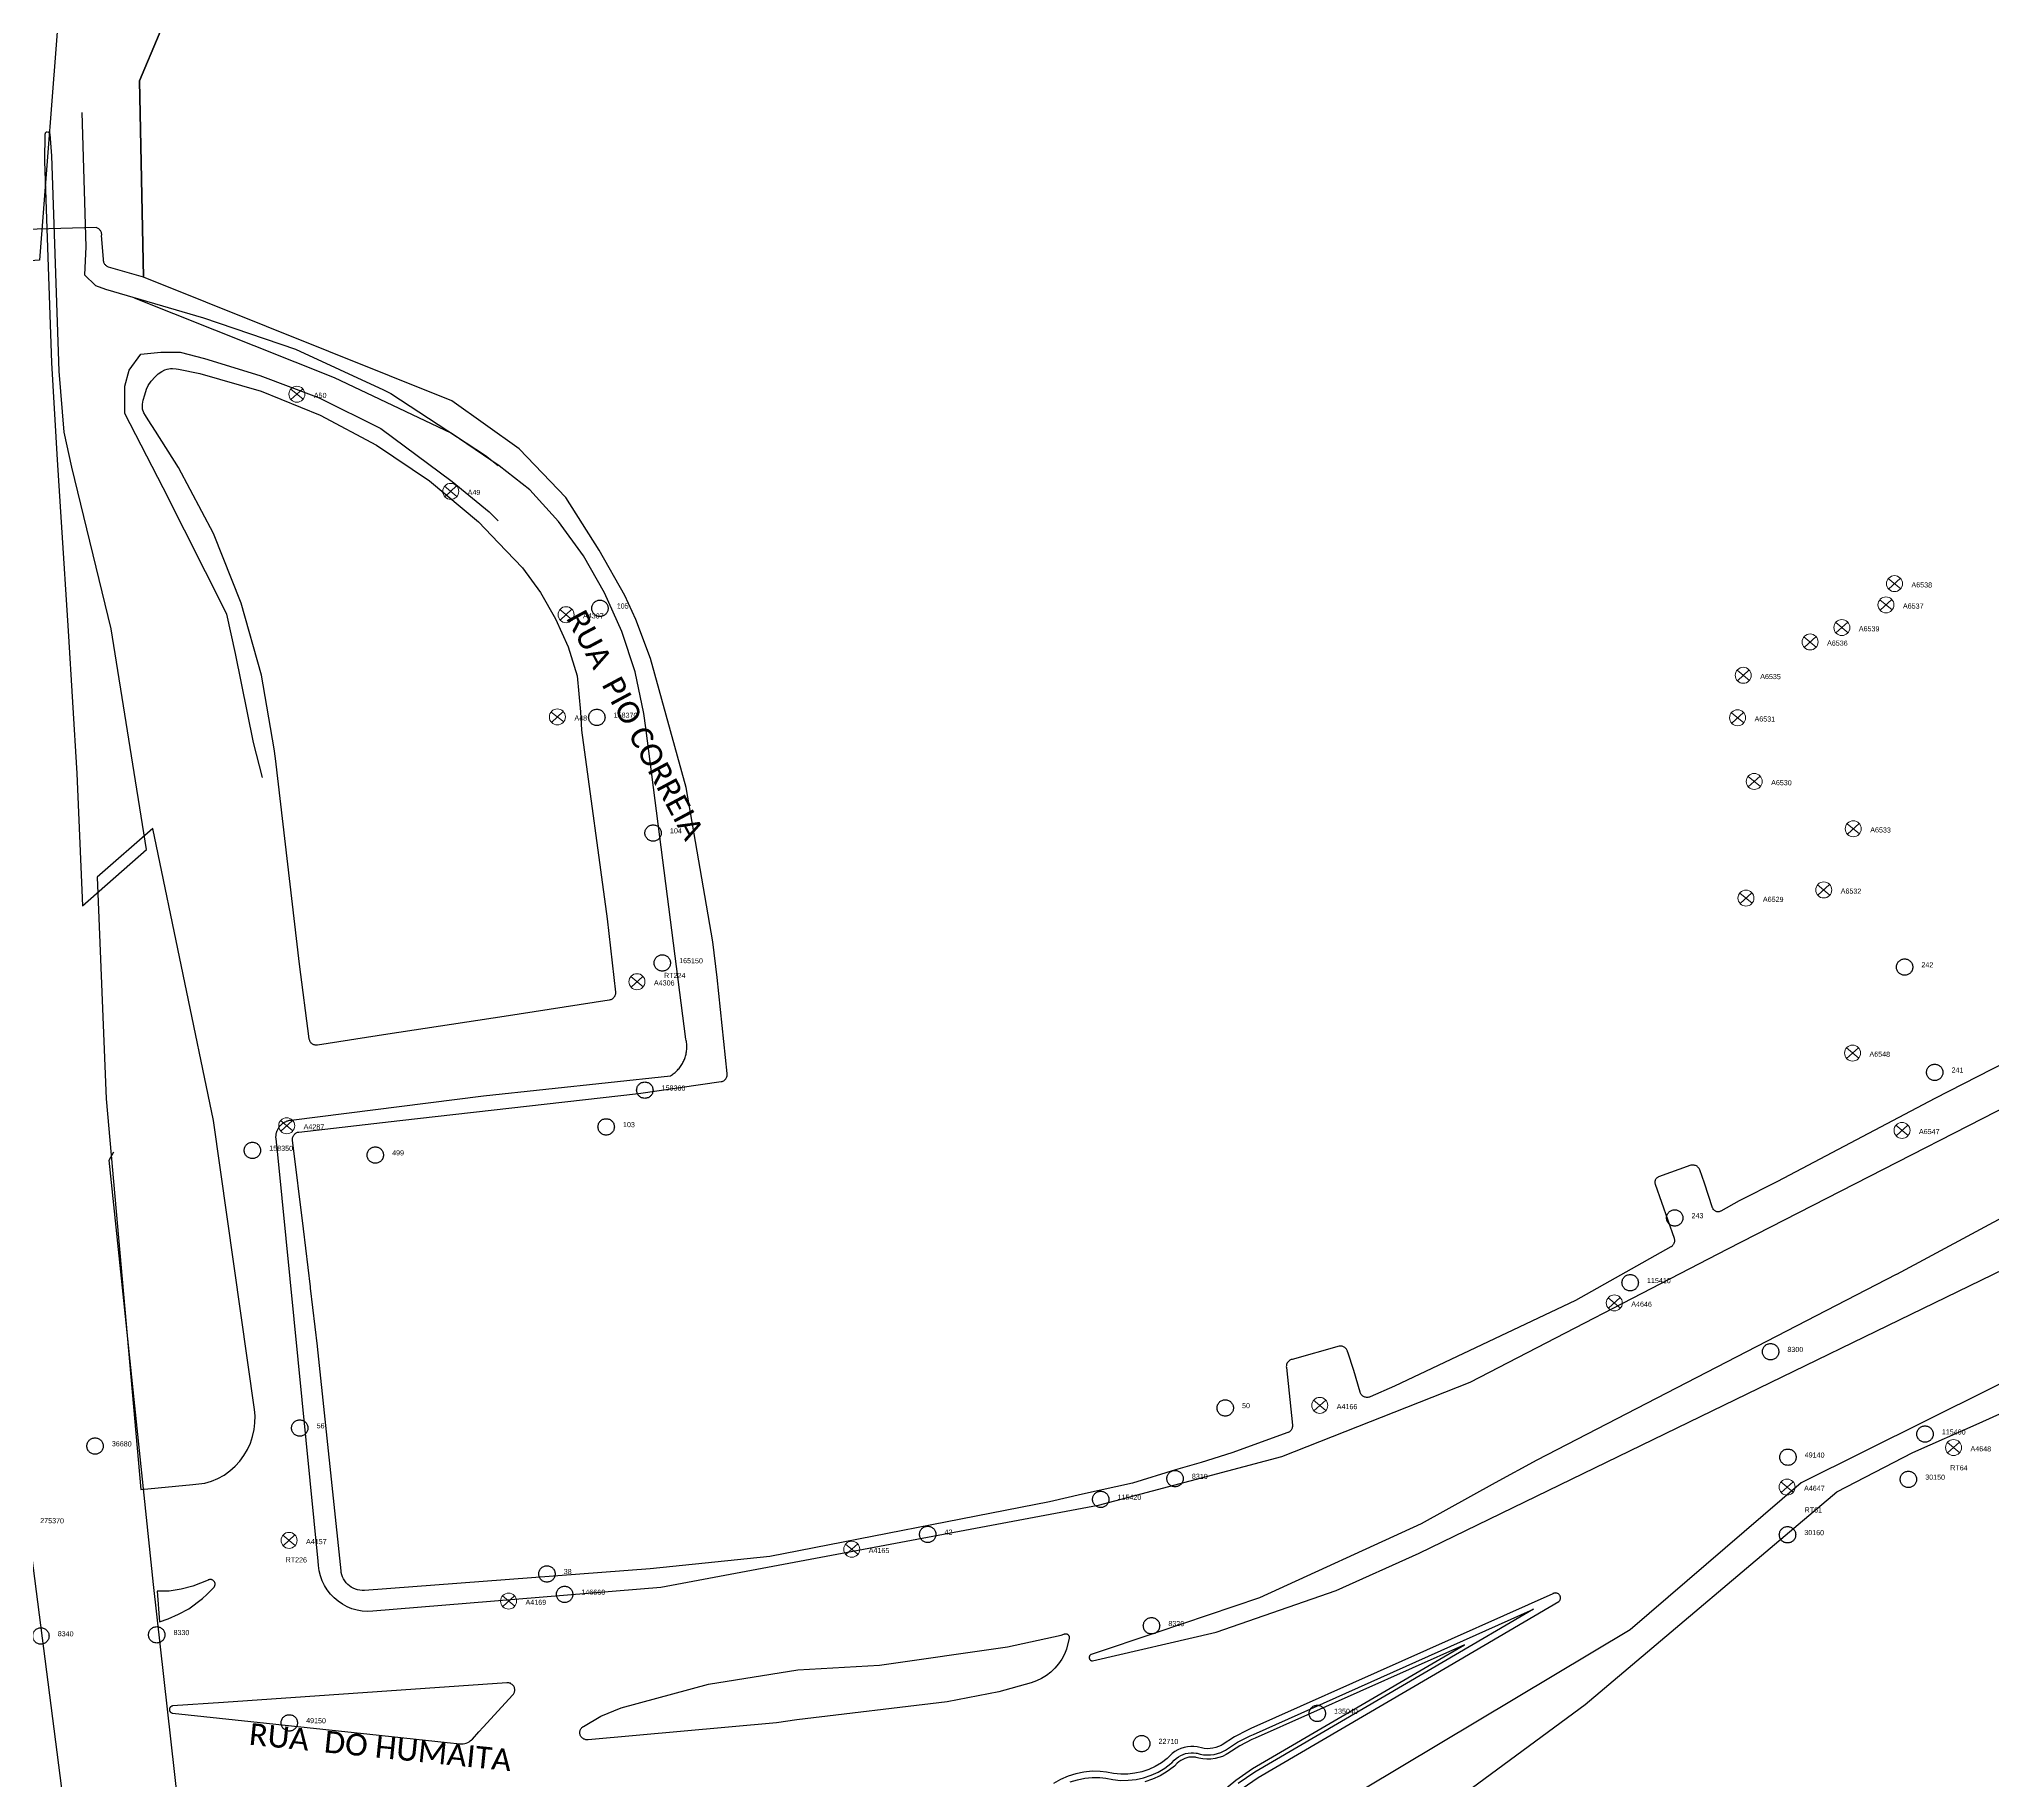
# Model space of a CAD drawing. Header units: millimetres. Extents: x 676447 to 689606, y 7455628 to 7463967.
# Drawn here: x 684140.9 to 684409.2, y 7459785.7 to 7460024.9 of the extents above; entities that cross this region are included whole.
import ezdxf

# ---------------------------------------------------------------- set-up
doc = ezdxf.new("R2010")
doc.units = ezdxf.units.MM
doc.header["$LTSCALE"] = 0.1
doc.header["$MEASUREMENT"] = 0
doc.linetypes.add('PHANTOM2', pattern=[1.25, 0.625, -0.125, 0.125, -0.125, 0.125, -0.125])
doc.layers.add('10.4-Postes', color=1, linetype='Continuous', lineweight=0)
for name, color, linetype in [('Caixas Subterrâneas', 5, 'Continuous'), ('LEGENDAS_INFRAESTRUTURAS', 7, 'Continuous'), ('MUB_MEIOFIO', 7, 'Continuous'), ('MUB_OBRA_ARTE', 7, 'Continuous'), ('MUB_QUADRAS', 7, 'Continuous'), ('MUB_SEGMENTO', 7, 'Continuous'), ('NOS_DE_INFRAESTRUTURA', 7, 'Continuous')]:
    doc.layers.add(name, color=color, linetype=linetype)
doc.styles.add('Legend', font='calibri.ttf')
doc.styles.get("Standard").update_dxf_attribs({"font": 'arial.ttf'})

# ---------------------------------------------------------------- blocks, each defined once
blk = doc.blocks.new('MHMZ')
at = {"linetype": 'PHANTOM2'}
blk.add_circle((0, 0), 0.0000101, dxfattribs=at)
blk = doc.blocks.new('PTPT')
at = {"layer": '10.4-Postes', "color": 1, "linetype": 'PHANTOM2'}
for points in [[(-0.0000079, 0.0000104), (0.0000075, -0.000002)], [(0.000007, 0.0000109), (-0.0000074, -0.0000025)]]:
    blk.add_lwpolyline(points, dxfattribs=at)
at = {"layer": '10.4-Postes', "color": 1}
blk.add_circle((-0.0000002, 0.0000042), 0.00000987, dxfattribs=at)

msp = doc.modelspace()

# ---------------------------------------------------------------- linework, layer by layer
at = {"layer": 'MUB_MEIOFIO', "color": 253, "linetype": 'Continuous'}
for points in [[(684146.75, 7460014.84), (684147.28, 7459996.38), (684147.12, 7459992.55), (684148.61, 7459991.07), (684150.01, 7459990.6), (684163.45, 7459986.67), (684176.08, 7459982.36), (684188.19, 7459976.76), (684189.16, 7459976.25), (684202.16, 7459967.75), (684203.94, 7459966.38)], [(684155.6, 7459913.64), (684150.75, 7459943.95), (684145.37, 7459966.16), (684144.3, 7459970.96), (684143.61, 7459979.34), (684142.61, 7460008.89), (684142.38, 7460011.86), (684142.37, 7460011.88), (684142.36, 7460011.92), (684142.35, 7460011.95), (684142.33, 7460011.98), (684142.32, 7460012.02), (684142.29, 7460012.05), (684142.27, 7460012.07), (684142.24, 7460012.11), (684142.21, 7460012.12), (684142.18, 7460012.14), (684142.14, 7460012.16), (684142.1, 7460012.16), (684142.07, 7460012.18), (684142.03, 7460012.17), (684141.99, 7460012.18), (684141.95, 7460012.17), (684141.92, 7460012.17), (684141.88, 7460012.15), (684141.85, 7460012.14), (684141.82, 7460012.12), (684141.79, 7460012.09), (684141.76, 7460012.07), (684141.73, 7460012.04), (684141.71, 7460012.01), (684141.7, 7460011.97), (684141.68, 7460011.94), (684141.67, 7460011.91), (684141.66, 7460011.87), (684141.6, 7460008.17), (684142.55, 7459980.45), (684143.35, 7459967.16), (684143.9, 7459958.6), (684144.86, 7459943.65), (684146.05, 7459924.06), (684146.81, 7459905.91), (684155.6, 7459913.64)], [(684429.12, 7459887.59), (684372.77, 7459858.74), (684337.38, 7459840.44), (684311.5, 7459830.23), (684286.31, 7459823.53), (684226.27, 7459812.28), (684186.69, 7459809), (684185.96, 7459808.97), (684185.25, 7459809.02), (684184.53, 7459809.15), (684183.84, 7459809.35), (684183.17, 7459809.62), (684182.54, 7459809.97), (684181.94, 7459810.37), (684181.39, 7459810.84), (684180.89, 7459811.36), (684180.45, 7459811.93), (684180.07, 7459812.54), (684179.75, 7459813.19), (684179.51, 7459813.87), (684179.33, 7459814.57), (684179.24, 7459815.28), (684179.21, 7459815.86), (684173.69, 7459871.26), (684173.41, 7459873.87), (684173.41, 7459873.95), (684173.4, 7459874.04), (684173.4, 7459874.12), (684173.4, 7459874.2), (684173.41, 7459874.28), (684173.41, 7459874.37), (684173.42, 7459874.45), (684173.43, 7459874.53), (684173.45, 7459874.61), (684173.47, 7459874.69), (684173.49, 7459874.77), (684173.51, 7459874.85), (684173.54, 7459874.93), (684173.57, 7459875), (684173.6, 7459875.08), (684173.64, 7459875.15), (684173.67, 7459875.23), (684173.71, 7459875.3), (684173.76, 7459875.37), (684173.8, 7459875.44), (684173.85, 7459875.51), (684173.9, 7459875.57), (684173.95, 7459875.64), (684174, 7459875.7), (684174.06, 7459875.76), (684174.12, 7459875.82), (684174.18, 7459875.87), (684174.24, 7459875.93), (684174.3, 7459875.98), (684174.37, 7459876.03), (684174.43, 7459876.08), (684174.5, 7459876.12), (684174.57, 7459876.16), (684174.65, 7459876.2), (684174.72, 7459876.24), (684174.79, 7459876.28), (684174.87, 7459876.31), (684174.94, 7459876.34), (684175.02, 7459876.37), (684175.1, 7459876.39), (684175.18, 7459876.41), (684175.26, 7459876.43), (684175.34, 7459876.45), (684175.42, 7459876.46), (684175.5, 7459876.47), (684201.89, 7459879.79), (684227.57, 7459882.55), (684227.71, 7459882.63), (684227.84, 7459882.72), (684227.97, 7459882.81), (684228.09, 7459882.9), (684228.21, 7459883), (684228.33, 7459883.11), (684228.45, 7459883.22), (684228.56, 7459883.33), (684228.66, 7459883.45), (684228.77, 7459883.56), (684228.86, 7459883.69), (684228.96, 7459883.81), (684229.05, 7459883.94), (684229.13, 7459884.08), (684229.22, 7459884.21), (684229.29, 7459884.35), (684229.36, 7459884.49), (684229.43, 7459884.63), (684229.49, 7459884.78), (684229.55, 7459884.92), (684229.6, 7459885.07), (684229.65, 7459885.22), (684229.69, 7459885.37), (684229.73, 7459885.53), (684229.76, 7459885.68), (684229.78, 7459885.84), (684229.8, 7459885.99), (684229.82, 7459886.15), (684229.83, 7459886.31), (684229.83, 7459886.47), (684229.83, 7459886.62), (684229.82, 7459886.78), (684229.81, 7459886.94), (684229.79, 7459887.1), (684229.77, 7459887.25), (684229.74, 7459887.41), (684229.71, 7459887.56), (684224.21, 7459930.32), (684223.93, 7459932.3), (684222.72, 7459938.01), (684220.92, 7459943.57), (684218.54, 7459948.9), (684215.63, 7459953.96), (684212.2, 7459958.68), (684208.29, 7459963.02), (684204.04, 7459966.3), (684197.46, 7459970.8), (684181.45, 7459978.41), (684153.96, 7459989.35)], [(684171.56, 7459923.51), (684170.3, 7459928.3), (684167.82, 7459940.55), (684166.65, 7459945.94), (684157.91, 7459963.29), (684152.66, 7459973.49), (684152.66, 7459977.28), (684153.24, 7459979.47), (684154.84, 7459981.65), (684157.61, 7459981.94), (684160.24, 7459981.94), (684163.59, 7459981.07), (684171.17, 7459978.74), (684179.34, 7459975.68), (684187.8, 7459971.45), (684197.62, 7459964.16), (684202.67, 7459960.01), (684203.9, 7459958.76)], [(684148.84, 7459909.81), (684150.09, 7459879.37), (684154.83, 7459825.72), (684161.98, 7459826.41), (684163.63, 7459826.57), (684164.55, 7459826.86), (684165.43, 7459827.24), (684166.27, 7459827.71), (684167.06, 7459828.27), (684167.78, 7459828.91), (684168.43, 7459829.61), (684169, 7459830.39), (684169.49, 7459831.22), (684169.89, 7459832.09), (684170.2, 7459833), (684170.41, 7459833.94), (684170.52, 7459834.9), (684170.53, 7459835.86), (684170.46, 7459836.69), (684164.82, 7459876.4), (684156.47, 7459916.51), (684148.84, 7459909.81)], [(684443.21, 7459880.66), (684395.97, 7459855.25), (684395.93, 7459855.23), (684346.59, 7459829.77), (684340.83, 7459826.62), (684330.68, 7459820.99), (684308.49, 7459810.84), (684294.37, 7459806.09), (684285.36, 7459803.06), (684285.32, 7459803.04), (684285.28, 7459803.01), (684285.24, 7459802.98), (684285.21, 7459802.95), (684285.18, 7459802.91), (684285.15, 7459802.87), (684285.13, 7459802.83), (684285.11, 7459802.78), (684285.1, 7459802.73), (684285.09, 7459802.69), (684285.09, 7459802.64), (684285.09, 7459802.59), (684285.1, 7459802.54), (684285.11, 7459802.5), (684285.13, 7459802.45), (684285.15, 7459802.41), (684285.18, 7459802.37), (684285.21, 7459802.33), (684285.24, 7459802.3), (684285.28, 7459802.27), (684285.32, 7459802.24), (684285.36, 7459802.22), (684285.41, 7459802.2), (684285.46, 7459802.19), (684285.5, 7459802.18), (684285.55, 7459802.18)], [(684285.56, 7459802.18), (684302.54, 7459806.13), (684319.02, 7459811.84), (684330.4, 7459816.96), (684444.63, 7459872.45)], [(684417.38, 7459843.79), (684382.88, 7459826.65), (684359.39, 7459806.46), (684317.45, 7459781.38), (684308.08, 7459773.93), (684307.62, 7459773.36), (684306.83, 7459772.18), (684306.16, 7459770.92), (684305.63, 7459769.61), (684305.24, 7459768.24), (684304.99, 7459766.84), (684304.89, 7459765.43), (684304.94, 7459764.01), (684305.14, 7459762.6), (684305.48, 7459761.22), (684305.97, 7459759.89), (684306.59, 7459758.61)], [(684157.4, 7459807.53), (684158.58, 7459807.97), (684160.03, 7459808.58), (684161.42, 7459809.34), (684163.32, 7459810.76), (684163.92, 7459811.28), (684164.91, 7459812.33), (684164.95, 7459812.39), (684164.98, 7459812.45), (684165, 7459812.51), (684165.02, 7459812.57), (684165.03, 7459812.64), (684165.04, 7459812.71), (684165.04, 7459812.78), (684165.03, 7459812.84), (684165.01, 7459812.91), (684164.99, 7459812.97), (684164.96, 7459813.03), (684164.92, 7459813.09), (684164.88, 7459813.14), (684164.83, 7459813.19), (684164.78, 7459813.24), (684164.72, 7459813.27), (684164.66, 7459813.3), (684164.6, 7459813.33), (684164.53, 7459813.35), (684164.47, 7459813.36), (684164.4, 7459813.36), (684164.33, 7459813.36), (684164.26, 7459813.35), (684164.2, 7459813.33), (684164.13, 7459813.31), (684164.11, 7459813.3), (684164.08, 7459813.29), (684161.99, 7459812.44), (684160.37, 7459812.02), (684158.73, 7459811.76), (684157.07, 7459811.78), (684157.4, 7459807.53)], [(684306.09, 7459784.64), (684308.3, 7459786.17), (684334.52, 7459801.48), (684349.59, 7459810.32), (684349.64, 7459810.37), (684349.69, 7459810.43), (684349.72, 7459810.49), (684349.76, 7459810.55), (684349.78, 7459810.62), (684349.8, 7459810.69), (684349.81, 7459810.76), (684349.82, 7459810.83), (684349.81, 7459810.9), (684349.8, 7459810.97), (684349.78, 7459811.04), (684349.76, 7459811.1), (684349.72, 7459811.17), (684349.68, 7459811.23), (684349.64, 7459811.28), (684349.59, 7459811.33), (684349.53, 7459811.38), (684349.47, 7459811.42), (684349.41, 7459811.45), (684349.34, 7459811.48), (684349.27, 7459811.49), (684349.2, 7459811.5), (684349.13, 7459811.51), (684349.06, 7459811.5), (684348.99, 7459811.49), (684348.92, 7459811.48), (684348.86, 7459811.45), (684348.79, 7459811.42), (684348.78, 7459811.41), (684307.3, 7459792.88), (684306.83, 7459792.68), (684305.03, 7459791.76), (684303.34, 7459790.66), (684303.21, 7459790.58), (684302.85, 7459790.41), (684302.47, 7459790.28), (684302.09, 7459790.18), (684301.69, 7459790.13), (684301.29, 7459790.12), (684300.9, 7459790.15), (684300.5, 7459790.22), (684300.12, 7459790.33), (684299.94, 7459790.37), (684299.48, 7459790.42), (684299.03, 7459790.42), (684298.57, 7459790.37), (684298.12, 7459790.28), (684297.69, 7459790.14), (684297.27, 7459789.95), (684296.87, 7459789.72), (684296.5, 7459789.45), (684296.16, 7459789.15), (684295.85, 7459788.81), (684295.78, 7459788.76), (684295, 7459788.18), (684294.15, 7459787.68), (684293.26, 7459787.27), (684292.33, 7459786.96), (684291.38, 7459786.75), (684290.4, 7459786.64), (684289.42, 7459786.63), (684288.45, 7459786.73), (684287.49, 7459786.92), (684286.62, 7459787.01), (684285.49, 7459787.02), (684284.37, 7459786.92), (684283.26, 7459786.69), (684282.19, 7459786.36), (684281.15, 7459785.91), (684280.17, 7459785.36)], [(684220.81, 7459795.75), (684232.81, 7459798.98), (684245.07, 7459800.94), (684256.31, 7459801.6), (684273.88, 7459804.1), (684281.24, 7459805.72), (684281.61, 7459805.84), (684281.66, 7459805.86), (684281.71, 7459805.88), (684281.76, 7459805.9), (684281.81, 7459805.9), (684281.86, 7459805.91), (684281.91, 7459805.91), (684281.96, 7459805.9), (684282.01, 7459805.89), (684282.05, 7459805.87), (684282.1, 7459805.85), (684282.14, 7459805.82), (684282.18, 7459805.79), (684282.21, 7459805.75), (684282.25, 7459805.72), (684282.27, 7459805.67), (684282.3, 7459805.63), (684282.32, 7459805.58), (684282.33, 7459805.53), (684282.34, 7459805.49), (684282.34, 7459805.44), (684282.34, 7459805.39), (684282.33, 7459805.34), (684282.33, 7459805.33), (684282.33, 7459805.3), (684281.97, 7459803.8), (684281.68, 7459803.09), (684281.32, 7459802.41), (684280.88, 7459801.77), (684280.38, 7459801.19), (684279.83, 7459800.65), (684279.22, 7459800.18), (684278.56, 7459799.78), (684277.87, 7459799.44), (684277.14, 7459799.18), (684272.7, 7459797.92), (684265.57, 7459796.54), (684244.92, 7459794.1), (684242.14, 7459793.69), (684216.27, 7459791.36), (684216.17, 7459791.35), (684216.07, 7459791.35), (684215.96, 7459791.36), (684215.86, 7459791.38), (684215.77, 7459791.41), (684215.67, 7459791.45), (684215.58, 7459791.51), (684215.5, 7459791.57), (684215.42, 7459791.64), (684215.35, 7459791.71), (684215.29, 7459791.79), (684215.24, 7459791.88), (684215.2, 7459791.98), (684215.17, 7459792.07), (684215.15, 7459792.17), (684215.14, 7459792.28), (684215.14, 7459792.38), (684215.15, 7459792.48), (684215.17, 7459792.58), (684215.2, 7459792.68), (684215.24, 7459792.77), (684215.29, 7459792.86), (684215.36, 7459792.95), (684215.42, 7459793.02), (684215.5, 7459793.09), (684215.58, 7459793.15), (684215.65, 7459793.19), (684218.01, 7459794.59), (684220.81, 7459795.75)], [(684159.19, 7459795), (684186.31, 7459792.12), (684196.93, 7459790.99), (684198.71, 7459790.81), (684198.92, 7459790.8), (684199.13, 7459790.81), (684199.33, 7459790.85), (684199.54, 7459790.9), (684199.73, 7459790.98), (684199.92, 7459791.07), (684200.09, 7459791.19), (684200.26, 7459791.32), (684200.39, 7459791.45), (684201.28, 7459792.43), (684201.85, 7459793.07), (684205.95, 7459797.52), (684206.01, 7459797.61), (684206.07, 7459797.69), (684206.12, 7459797.79), (684206.15, 7459797.89), (684206.18, 7459797.99), (684206.19, 7459798.09), (684206.19, 7459798.2), (684206.19, 7459798.3), (684206.17, 7459798.4), (684206.14, 7459798.51), (684206.1, 7459798.6), (684206.05, 7459798.69), (684205.99, 7459798.78), (684205.93, 7459798.86), (684205.85, 7459798.93), (684205.77, 7459799), (684205.68, 7459799.05), (684205.59, 7459799.1), (684205.49, 7459799.14), (684205.39, 7459799.16), (684205.28, 7459799.18), (684205.18, 7459799.18), (684205.1, 7459799.18), (684166.19, 7459796.48), (684159.21, 7459795.99), (684159.19, 7459795.99), (684159.14, 7459795.98), (684159.09, 7459795.96), (684159.04, 7459795.94), (684159, 7459795.91), (684158.95, 7459795.88), (684158.91, 7459795.85), (684158.88, 7459795.81), (684158.85, 7459795.77), (684158.82, 7459795.72), (684158.8, 7459795.67), (684158.79, 7459795.62), (684158.77, 7459795.57), (684158.77, 7459795.52), (684158.77, 7459795.47), (684158.78, 7459795.42), (684158.79, 7459795.37), (684158.8, 7459795.32), (684158.82, 7459795.27), (684158.85, 7459795.22), (684158.88, 7459795.18), (684158.92, 7459795.14), (684158.96, 7459795.11), (684159, 7459795.08), (684159.04, 7459795.05), (684159.09, 7459795.03), (684159.14, 7459795.01), (684159.19, 7459795)]]:
    msp.add_lwpolyline(points, dxfattribs=at)
at = {"layer": 'MUB_MEIOFIO', "linetype": 'Continuous'}
for points in [[(684146.75, 7460014.84), (684147.28, 7459996.38), (684147.12, 7459992.55), (684148.61, 7459991.07), (684150.01, 7459990.6), (684163.45, 7459986.67), (684176.08, 7459982.36), (684188.19, 7459976.76), (684189.16, 7459976.25), (684202.16, 7459967.75), (684203.94, 7459966.38)], [(684155.6, 7459913.64), (684150.75, 7459943.95), (684145.37, 7459966.16), (684144.3, 7459970.96), (684143.61, 7459979.34), (684142.61, 7460008.89), (684142.38, 7460011.86), (684142.37, 7460011.88), (684142.36, 7460011.92), (684142.35, 7460011.95), (684142.33, 7460011.98), (684142.32, 7460012.02), (684142.29, 7460012.05), (684142.27, 7460012.07), (684142.24, 7460012.11), (684142.21, 7460012.12), (684142.18, 7460012.14), (684142.14, 7460012.16), (684142.1, 7460012.16), (684142.07, 7460012.18), (684142.03, 7460012.17), (684141.99, 7460012.18), (684141.95, 7460012.17), (684141.92, 7460012.17), (684141.88, 7460012.15), (684141.85, 7460012.14), (684141.82, 7460012.12), (684141.79, 7460012.09), (684141.76, 7460012.07), (684141.73, 7460012.04), (684141.71, 7460012.01), (684141.7, 7460011.97), (684141.68, 7460011.94), (684141.67, 7460011.91), (684141.66, 7460011.87), (684141.6, 7460008.17), (684142.55, 7459980.45), (684143.35, 7459967.16), (684143.9, 7459958.6), (684144.86, 7459943.65), (684146.05, 7459924.06), (684146.81, 7459905.91), (684155.6, 7459913.64)], [(684429.12, 7459887.59), (684372.77, 7459858.74), (684337.38, 7459840.44), (684311.5, 7459830.23), (684286.31, 7459823.53), (684226.27, 7459812.28), (684186.69, 7459809), (684185.96, 7459808.97), (684185.25, 7459809.02), (684184.53, 7459809.15), (684183.84, 7459809.35), (684183.17, 7459809.62), (684182.54, 7459809.97), (684181.94, 7459810.37), (684181.39, 7459810.84), (684180.89, 7459811.36), (684180.45, 7459811.93), (684180.07, 7459812.54), (684179.75, 7459813.19), (684179.51, 7459813.87), (684179.33, 7459814.57), (684179.24, 7459815.28), (684179.21, 7459815.86), (684173.69, 7459871.26), (684173.41, 7459873.87), (684173.41, 7459873.95), (684173.4, 7459874.04), (684173.4, 7459874.12), (684173.4, 7459874.2), (684173.41, 7459874.28), (684173.41, 7459874.37), (684173.42, 7459874.45), (684173.43, 7459874.53), (684173.45, 7459874.61), (684173.47, 7459874.69), (684173.49, 7459874.77), (684173.51, 7459874.85), (684173.54, 7459874.93), (684173.57, 7459875), (684173.6, 7459875.08), (684173.64, 7459875.15), (684173.67, 7459875.23), (684173.71, 7459875.3), (684173.76, 7459875.37), (684173.8, 7459875.44), (684173.85, 7459875.51), (684173.9, 7459875.57), (684173.95, 7459875.64), (684174, 7459875.7), (684174.06, 7459875.76), (684174.12, 7459875.82), (684174.18, 7459875.87), (684174.24, 7459875.93), (684174.3, 7459875.98), (684174.37, 7459876.03), (684174.43, 7459876.08), (684174.5, 7459876.12), (684174.57, 7459876.16), (684174.65, 7459876.2), (684174.72, 7459876.24), (684174.79, 7459876.28), (684174.87, 7459876.31), (684174.94, 7459876.34), (684175.02, 7459876.37), (684175.1, 7459876.39), (684175.18, 7459876.41), (684175.26, 7459876.43), (684175.34, 7459876.45), (684175.42, 7459876.46), (684175.5, 7459876.47), (684201.89, 7459879.79), (684227.57, 7459882.55), (684227.71, 7459882.63), (684227.84, 7459882.72), (684227.97, 7459882.81), (684228.09, 7459882.9), (684228.21, 7459883), (684228.33, 7459883.11), (684228.45, 7459883.22), (684228.56, 7459883.33), (684228.66, 7459883.45), (684228.77, 7459883.56), (684228.86, 7459883.69), (684228.96, 7459883.81), (684229.05, 7459883.94), (684229.13, 7459884.08), (684229.22, 7459884.21), (684229.29, 7459884.35), (684229.36, 7459884.49), (684229.43, 7459884.63), (684229.49, 7459884.78), (684229.55, 7459884.92), (684229.6, 7459885.07), (684229.65, 7459885.22), (684229.69, 7459885.37), (684229.73, 7459885.53), (684229.76, 7459885.68), (684229.78, 7459885.84), (684229.8, 7459885.99), (684229.82, 7459886.15), (684229.83, 7459886.31), (684229.83, 7459886.47), (684229.83, 7459886.62), (684229.82, 7459886.78), (684229.81, 7459886.94), (684229.79, 7459887.1), (684229.77, 7459887.25), (684229.74, 7459887.41), (684229.71, 7459887.56), (684224.21, 7459930.32), (684223.93, 7459932.3), (684222.72, 7459938.01), (684220.92, 7459943.57), (684218.54, 7459948.9), (684215.63, 7459953.96), (684212.2, 7459958.68), (684208.29, 7459963.02), (684204.04, 7459966.3), (684197.46, 7459970.8), (684181.45, 7459978.41), (684153.96, 7459989.35)], [(684171.56, 7459923.51), (684170.3, 7459928.3), (684167.82, 7459940.55), (684166.65, 7459945.94), (684157.91, 7459963.29), (684152.66, 7459973.49), (684152.66, 7459977.28), (684153.24, 7459979.47), (684154.84, 7459981.65), (684157.61, 7459981.94), (684160.24, 7459981.94), (684163.59, 7459981.07), (684171.17, 7459978.74), (684179.34, 7459975.68), (684187.8, 7459971.45), (684197.62, 7459964.16), (684202.67, 7459960.01), (684203.9, 7459958.76)], [(684148.84, 7459909.81), (684150.09, 7459879.37), (684154.83, 7459825.72), (684161.98, 7459826.41), (684163.63, 7459826.57), (684164.55, 7459826.86), (684165.43, 7459827.24), (684166.27, 7459827.71), (684167.06, 7459828.27), (684167.78, 7459828.91), (684168.43, 7459829.61), (684169, 7459830.39), (684169.49, 7459831.22), (684169.89, 7459832.09), (684170.2, 7459833), (684170.41, 7459833.94), (684170.52, 7459834.9), (684170.53, 7459835.86), (684170.46, 7459836.69), (684164.82, 7459876.4), (684156.47, 7459916.51), (684148.84, 7459909.81)], [(684443.21, 7459880.66), (684395.97, 7459855.25), (684395.93, 7459855.23), (684346.59, 7459829.77), (684340.83, 7459826.62), (684330.68, 7459820.99), (684308.49, 7459810.84), (684294.37, 7459806.09), (684285.36, 7459803.06), (684285.32, 7459803.04), (684285.28, 7459803.01), (684285.24, 7459802.98), (684285.21, 7459802.95), (684285.18, 7459802.91), (684285.15, 7459802.87), (684285.13, 7459802.83), (684285.11, 7459802.78), (684285.1, 7459802.73), (684285.09, 7459802.69), (684285.09, 7459802.64), (684285.09, 7459802.59), (684285.1, 7459802.54), (684285.11, 7459802.5), (684285.13, 7459802.45), (684285.15, 7459802.41), (684285.18, 7459802.37), (684285.21, 7459802.33), (684285.24, 7459802.3), (684285.28, 7459802.27), (684285.32, 7459802.24), (684285.36, 7459802.22), (684285.41, 7459802.2), (684285.46, 7459802.19), (684285.5, 7459802.18), (684285.55, 7459802.18)], [(684285.56, 7459802.18), (684302.54, 7459806.13), (684319.02, 7459811.84), (684330.4, 7459816.96), (684444.63, 7459872.45)], [(684417.38, 7459843.79), (684382.88, 7459826.65), (684359.39, 7459806.46), (684317.45, 7459781.38), (684308.08, 7459773.93), (684307.62, 7459773.36), (684306.83, 7459772.18), (684306.16, 7459770.92), (684305.63, 7459769.61), (684305.24, 7459768.24), (684304.99, 7459766.84), (684304.89, 7459765.43), (684304.94, 7459764.01), (684305.14, 7459762.6), (684305.48, 7459761.22), (684305.97, 7459759.89), (684306.59, 7459758.61)], [(684157.4, 7459807.53), (684158.58, 7459807.97), (684160.03, 7459808.58), (684161.42, 7459809.34), (684163.32, 7459810.76), (684163.92, 7459811.28), (684164.91, 7459812.33), (684164.95, 7459812.39), (684164.98, 7459812.45), (684165, 7459812.51), (684165.02, 7459812.57), (684165.03, 7459812.64), (684165.04, 7459812.71), (684165.04, 7459812.78), (684165.03, 7459812.84), (684165.01, 7459812.91), (684164.99, 7459812.97), (684164.96, 7459813.03), (684164.92, 7459813.09), (684164.88, 7459813.14), (684164.83, 7459813.19), (684164.78, 7459813.24), (684164.72, 7459813.27), (684164.66, 7459813.3), (684164.6, 7459813.33), (684164.53, 7459813.35), (684164.47, 7459813.36), (684164.4, 7459813.36), (684164.33, 7459813.36), (684164.26, 7459813.35), (684164.2, 7459813.33), (684164.13, 7459813.31), (684164.11, 7459813.3), (684164.08, 7459813.29), (684161.99, 7459812.44), (684160.37, 7459812.02), (684158.73, 7459811.76), (684157.07, 7459811.78), (684157.4, 7459807.53)], [(684306.09, 7459784.64), (684308.3, 7459786.17), (684334.52, 7459801.48), (684349.59, 7459810.32), (684349.64, 7459810.37), (684349.69, 7459810.43), (684349.72, 7459810.49), (684349.76, 7459810.55), (684349.78, 7459810.62), (684349.8, 7459810.69), (684349.81, 7459810.76), (684349.82, 7459810.83), (684349.81, 7459810.9), (684349.8, 7459810.97), (684349.78, 7459811.04), (684349.76, 7459811.1), (684349.72, 7459811.17), (684349.68, 7459811.23), (684349.64, 7459811.28), (684349.59, 7459811.33), (684349.53, 7459811.38), (684349.47, 7459811.42), (684349.41, 7459811.45), (684349.34, 7459811.48), (684349.27, 7459811.49), (684349.2, 7459811.5), (684349.13, 7459811.51), (684349.06, 7459811.5), (684348.99, 7459811.49), (684348.92, 7459811.48), (684348.86, 7459811.45), (684348.79, 7459811.42), (684348.78, 7459811.41), (684307.3, 7459792.88), (684306.83, 7459792.68), (684305.03, 7459791.76), (684303.34, 7459790.66), (684303.21, 7459790.58), (684302.85, 7459790.41), (684302.47, 7459790.28), (684302.09, 7459790.18), (684301.69, 7459790.13), (684301.29, 7459790.12), (684300.9, 7459790.15), (684300.5, 7459790.22), (684300.12, 7459790.33), (684299.94, 7459790.37), (684299.48, 7459790.42), (684299.03, 7459790.42), (684298.57, 7459790.37), (684298.12, 7459790.28), (684297.69, 7459790.14), (684297.27, 7459789.95), (684296.87, 7459789.72), (684296.5, 7459789.45), (684296.16, 7459789.15), (684295.85, 7459788.81), (684295.78, 7459788.76), (684295, 7459788.18), (684294.15, 7459787.68), (684293.26, 7459787.27), (684292.33, 7459786.96), (684291.38, 7459786.75), (684290.4, 7459786.64), (684289.42, 7459786.63), (684288.45, 7459786.73), (684287.49, 7459786.92), (684286.62, 7459787.01), (684285.49, 7459787.02), (684284.37, 7459786.92), (684283.26, 7459786.69), (684282.19, 7459786.36), (684281.15, 7459785.91), (684280.17, 7459785.36)], [(684220.81, 7459795.75), (684232.81, 7459798.98), (684245.07, 7459800.94), (684256.31, 7459801.6), (684273.88, 7459804.1), (684281.24, 7459805.72), (684281.61, 7459805.84), (684281.66, 7459805.86), (684281.71, 7459805.88), (684281.76, 7459805.9), (684281.81, 7459805.9), (684281.86, 7459805.91), (684281.91, 7459805.91), (684281.96, 7459805.9), (684282.01, 7459805.89), (684282.05, 7459805.87), (684282.1, 7459805.85), (684282.14, 7459805.82), (684282.18, 7459805.79), (684282.21, 7459805.75), (684282.25, 7459805.72), (684282.27, 7459805.67), (684282.3, 7459805.63), (684282.32, 7459805.58), (684282.33, 7459805.53), (684282.34, 7459805.49), (684282.34, 7459805.44), (684282.34, 7459805.39), (684282.33, 7459805.34), (684282.33, 7459805.33), (684282.33, 7459805.3), (684281.97, 7459803.8), (684281.68, 7459803.09), (684281.32, 7459802.41), (684280.88, 7459801.77), (684280.38, 7459801.19), (684279.83, 7459800.65), (684279.22, 7459800.18), (684278.56, 7459799.78), (684277.87, 7459799.44), (684277.14, 7459799.18), (684272.7, 7459797.92), (684265.57, 7459796.54), (684244.92, 7459794.1), (684242.14, 7459793.69), (684216.27, 7459791.36), (684216.17, 7459791.35), (684216.07, 7459791.35), (684215.96, 7459791.36), (684215.86, 7459791.38), (684215.77, 7459791.41), (684215.67, 7459791.45), (684215.58, 7459791.51), (684215.5, 7459791.57), (684215.42, 7459791.64), (684215.35, 7459791.71), (684215.29, 7459791.79), (684215.24, 7459791.88), (684215.2, 7459791.98), (684215.17, 7459792.07), (684215.15, 7459792.17), (684215.14, 7459792.28), (684215.14, 7459792.38), (684215.15, 7459792.48), (684215.17, 7459792.58), (684215.2, 7459792.68), (684215.24, 7459792.77), (684215.29, 7459792.86), (684215.36, 7459792.95), (684215.42, 7459793.02), (684215.5, 7459793.09), (684215.58, 7459793.15), (684215.65, 7459793.19), (684218.01, 7459794.59), (684220.81, 7459795.75)], [(684159.19, 7459795), (684186.31, 7459792.12), (684196.93, 7459790.99), (684198.71, 7459790.81), (684198.92, 7459790.8), (684199.13, 7459790.81), (684199.33, 7459790.85), (684199.54, 7459790.9), (684199.73, 7459790.98), (684199.92, 7459791.07), (684200.09, 7459791.19), (684200.26, 7459791.32), (684200.39, 7459791.45), (684201.28, 7459792.43), (684201.85, 7459793.07), (684205.95, 7459797.52), (684206.01, 7459797.61), (684206.07, 7459797.69), (684206.12, 7459797.79), (684206.15, 7459797.89), (684206.18, 7459797.99), (684206.19, 7459798.09), (684206.19, 7459798.2), (684206.19, 7459798.3), (684206.17, 7459798.4), (684206.14, 7459798.51), (684206.1, 7459798.6), (684206.05, 7459798.69), (684205.99, 7459798.78), (684205.93, 7459798.86), (684205.85, 7459798.93), (684205.77, 7459799), (684205.68, 7459799.05), (684205.59, 7459799.1), (684205.49, 7459799.14), (684205.39, 7459799.16), (684205.28, 7459799.18), (684205.18, 7459799.18), (684205.1, 7459799.18), (684166.19, 7459796.48), (684159.21, 7459795.99), (684159.19, 7459795.99), (684159.14, 7459795.98), (684159.09, 7459795.96), (684159.04, 7459795.94), (684159, 7459795.91), (684158.95, 7459795.88), (684158.91, 7459795.85), (684158.88, 7459795.81), (684158.85, 7459795.77), (684158.82, 7459795.72), (684158.8, 7459795.67), (684158.79, 7459795.62), (684158.77, 7459795.57), (684158.77, 7459795.52), (684158.77, 7459795.47), (684158.78, 7459795.42), (684158.79, 7459795.37), (684158.8, 7459795.32), (684158.82, 7459795.27), (684158.85, 7459795.22), (684158.88, 7459795.18), (684158.92, 7459795.14), (684158.96, 7459795.11), (684159, 7459795.08), (684159.04, 7459795.05), (684159.09, 7459795.03), (684159.14, 7459795.01), (684159.19, 7459795)]]:
    msp.add_lwpolyline(points, dxfattribs=at)
at = {"layer": 'MUB_OBRA_ARTE', "linetype": 'Continuous'}
for points in [[(684140.92, 7459994.57), (684133.78, 7459994.08), (684171.23, 7460493.64), (684225, 7460991.72), (684295.05, 7461487.77), (684381.28, 7461981.26), (684390.43, 7461981.76), (684304.4, 7461488.18), (684234.1, 7460992.12), (684179.58, 7460494.09), (684140.92, 7459994.57)], [(684133.23, 7459869.76), (684134.27, 7459868.89), (684139.66, 7459818.1), (684145.55, 7459772.18), (684148.77, 7459743.94), (684151.45, 7459722.94), (684157.7, 7459679), (684156.59, 7459677.72)], [(684173.53, 7459678.78), (684172.65, 7459679.75), (684168.73, 7459713.34), (684162.8, 7459757.25), (684156.6, 7459812.68), (684150.48, 7459870.97), (684151.13, 7459872.08)], [(684302.09, 7459783.2), (684305.21, 7459785.79), (684307.52, 7459787.39), (684333.79, 7459802.73), (684336.64, 7459804.4), (684307.88, 7459791.55), (684307.44, 7459791.37), (684305.76, 7459790.51), (684304.11, 7459789.44), (684303.9, 7459789.31), (684303.4, 7459789.07), (684302.89, 7459788.89), (684302.37, 7459788.76), (684301.8, 7459788.68), (684301.25, 7459788.67), (684300.72, 7459788.71), (684300.17, 7459788.81), (684299.76, 7459788.93), (684299.7, 7459788.94), (684299.4, 7459788.97), (684299.11, 7459788.97), (684298.79, 7459788.94), (684298.49, 7459788.88), (684298.21, 7459788.79), (684297.93, 7459788.66), (684297.66, 7459788.5), (684297.41, 7459788.32), (684297.18, 7459788.12), (684296.82, 7459787.72), (684296.63, 7459787.59), (684295.8, 7459786.97), (684294.82, 7459786.4), (684293.79, 7459785.92), (684292.72, 7459785.56)]]:
    msp.add_lwpolyline(points, dxfattribs=at)
at = {"layer": 'MUB_QUADRAS', "linetype": 'Continuous'}
for points in [[(684160.06, 7460032.05), (684154.65, 7460019.21), (684155.2, 7459992.23), (684150.42, 7459993.63), (684150.32, 7459993.67), (684150.22, 7459993.71), (684150.13, 7459993.77), (684150.05, 7459993.83), (684149.98, 7459993.91), (684149.91, 7459993.99), (684149.85, 7459994.07), (684149.8, 7459994.17), (684149.76, 7459994.26), (684149.74, 7459994.36), (684149.72, 7459994.47), (684149.71, 7459994.57), (684149.72, 7459994.68), (684149.72, 7459994.72), (684149.46, 7459997.94), (684149.47, 7459998.04), (684149.47, 7459998.14), (684149.45, 7459998.25), (684149.43, 7459998.35), (684149.39, 7459998.45), (684149.35, 7459998.54), (684149.29, 7459998.63), (684149.23, 7459998.71), (684149.16, 7459998.79), (684149.08, 7459998.86), (684148.99, 7459998.92), (684148.9, 7459998.97), (684148.8, 7459999.01), (684148.7, 7459999.04), (684148.69, 7459999.04), (684116.27, 7459998.14)], [(684449.98, 7459904.38), (684401.23, 7459879.43), (684379.62, 7459868.01), (684374.38, 7459865.39), (684371.86, 7459863.97), (684371.78, 7459863.93), (684371.71, 7459863.9), (684371.62, 7459863.88), (684371.54, 7459863.87), (684371.46, 7459863.86), (684371.37, 7459863.87), (684371.29, 7459863.88), (684371.21, 7459863.91), (684371.13, 7459863.94), (684371.06, 7459863.98), (684370.99, 7459864.02), (684370.92, 7459864.08), (684370.87, 7459864.14), (684370.81, 7459864.2), (684370.77, 7459864.27), (684370.73, 7459864.35), (684370.71, 7459864.4), (684369.58, 7459867.78), (684368.94, 7459869.61), (684368.9, 7459869.71), (684368.85, 7459869.8), (684368.79, 7459869.89), (684368.73, 7459869.97), (684368.65, 7459870.04), (684368.57, 7459870.11), (684368.48, 7459870.16), (684368.38, 7459870.21), (684368.29, 7459870.24), (684368.18, 7459870.27), (684368.08, 7459870.28), (684367.98, 7459870.29), (684367.87, 7459870.28), (684367.77, 7459870.26), (684367.72, 7459870.25), (684363.3, 7459868.67), (684363.22, 7459868.64), (684363.15, 7459868.59), (684363.08, 7459868.55), (684363.02, 7459868.49), (684362.96, 7459868.43), (684362.91, 7459868.36), (684362.87, 7459868.29), (684362.83, 7459868.21), (684362.81, 7459868.13), (684362.79, 7459868.05), (684362.78, 7459867.97), (684362.78, 7459867.89), (684362.79, 7459867.8), (684362.8, 7459867.72), (684362.83, 7459867.64), (684365.41, 7459860.25), (684365.44, 7459860.15), (684365.46, 7459860.05), (684365.47, 7459859.95), (684365.47, 7459859.84), (684365.46, 7459859.74), (684365.44, 7459859.63), (684365.4, 7459859.53), (684365.36, 7459859.44), (684365.31, 7459859.35), (684365.25, 7459859.27), (684365.17, 7459859.19), (684365.1, 7459859.12), (684365.01, 7459859.06), (684364.96, 7459859.03), (684351.9, 7459851.66), (684327.01, 7459839.92), (684323.68, 7459838.45), (684323.58, 7459838.41), (684323.48, 7459838.39), (684323.37, 7459838.37), (684323.27, 7459838.37), (684323.16, 7459838.37), (684323.06, 7459838.39), (684322.96, 7459838.42), (684322.86, 7459838.45), (684322.77, 7459838.5), (684322.68, 7459838.56), (684322.6, 7459838.63), (684322.53, 7459838.7), (684322.46, 7459838.78), (684322.41, 7459838.87), (684322.36, 7459838.96), (684322.32, 7459839.06), (684322.31, 7459839.09), (684321.45, 7459842.06), (684320.59, 7459844.6), (684320.58, 7459844.62), (684320.56, 7459844.72), (684320.52, 7459844.82), (684320.47, 7459844.91), (684320.42, 7459845), (684320.35, 7459845.08), (684320.28, 7459845.15), (684320.2, 7459845.22), (684320.11, 7459845.28), (684320.01, 7459845.32), (684319.92, 7459845.36), (684319.82, 7459845.39), (684319.71, 7459845.41), (684319.61, 7459845.41), (684319.5, 7459845.41), (684319.4, 7459845.39), (684312.96, 7459843.59), (684312.95, 7459843.58), (684312.85, 7459843.56), (684312.75, 7459843.52), (684312.66, 7459843.47), (684312.57, 7459843.41), (684312.49, 7459843.35), (684312.42, 7459843.27), (684312.35, 7459843.19), (684312.29, 7459843.1), (684312.25, 7459843.01), (684312.21, 7459842.91), (684312.18, 7459842.81), (684312.17, 7459842.71), (684312.16, 7459842.6), (684312.17, 7459842.5), (684313, 7459834.57), (684313.01, 7459834.47), (684313, 7459834.37), (684312.99, 7459834.26), (684312.96, 7459834.16), (684312.92, 7459834.06), (684312.87, 7459833.97), (684312.81, 7459833.88), (684312.75, 7459833.8), (684312.67, 7459833.73), (684312.59, 7459833.66), (684312.5, 7459833.61), (684312.41, 7459833.56), (684312.35, 7459833.54), (684304.68, 7459830.77), (684300.48, 7459829.43), (684296.95, 7459828.42), (684291.06, 7459826.57), (684284.17, 7459825.06), (684279.64, 7459824.05), (684241.25, 7459816.51), (684224.78, 7459814.83), (684185.55, 7459811.87), (684185.23, 7459811.86), (684184.92, 7459811.89), (684184.61, 7459811.95), (684184.31, 7459812.04), (684184.02, 7459812.16), (684183.74, 7459812.31), (684183.49, 7459812.49), (684183.25, 7459812.69), (684183.03, 7459812.92), (684182.84, 7459813.17), (684182.68, 7459813.44), (684182.55, 7459813.72), (684182.44, 7459814.02), (684182.37, 7459814.32), (684182.34, 7459814.55), (684179.11, 7459845.38), (684179.11, 7459845.42), (684178.15, 7459853.37), (684178.13, 7459853.57), (684177.16, 7459861.52), (684175.68, 7459873.71), (684175.68, 7459873.72), (684175.67, 7459873.82), (684175.68, 7459873.93), (684175.69, 7459874.03), (684175.72, 7459874.13), (684175.76, 7459874.23), (684175.8, 7459874.32), (684175.86, 7459874.41), (684175.93, 7459874.49), (684176, 7459874.57), (684176.08, 7459874.63), (684176.17, 7459874.69), (684176.26, 7459874.74), (684176.36, 7459874.78), (684176.46, 7459874.81), (684176.56, 7459874.82), (684190.43, 7459876.39), (684223.18, 7459880.09), (684234.53, 7459881.74), (684234.59, 7459881.75), (684234.69, 7459881.78), (684234.79, 7459881.82), (684234.89, 7459881.87), (684234.97, 7459881.92), (684235.05, 7459881.99), (684235.13, 7459882.06), (684235.19, 7459882.14), (684235.25, 7459882.23), (684235.3, 7459882.32), (684235.34, 7459882.42), (684235.36, 7459882.52), (684235.38, 7459882.63), (684235.38, 7459882.73), (684235.38, 7459882.84), (684233.99, 7459896.04), (684233.42, 7459900.94), (684229.72, 7459922.13), (684224.82, 7459939.84), (684222.82, 7459945.22), (684221.3, 7459948.52), (684217.79, 7459954.74), (684213.19, 7459961.95), (684206.79, 7459968.64), (684197.57, 7459975.26), (684155.2, 7459992.23), (684154.65, 7460019.21), (684160.06, 7460032.05)], [(684173.32, 7459926.11), (684173.17, 7459927.43), (684171.43, 7459937.57), (684168.63, 7459947.46), (684164.82, 7459957.01), (684160.03, 7459966.11), (684156.85, 7459971.1), (684155.85, 7459972.64), (684155.46, 7459973.23), (684155.25, 7459973.6), (684155.09, 7459974.1), (684155.05, 7459974.77), (684155.16, 7459975.34), (684155.37, 7459976.07), (684155.6, 7459976.87), (684155.87, 7459977.35), (684156.28, 7459977.97), (684156.79, 7459978.54), (684157.24, 7459978.95), (684157.73, 7459979.3), (684158.14, 7459979.53), (684158.44, 7459979.62), (684158.92, 7459979.69), (684159.19, 7459979.69), (684159.68, 7459979.66), (684160, 7459979.61), (684162.94, 7459978.99), (684171.36, 7459976.56), (684179.49, 7459973.28), (684187.22, 7459969.16), (684194.49, 7459964.25), (684201.2, 7459958.62), (684203.98, 7459955.73), (684207.28, 7459952.31), (684209.73, 7459948.92), (684211.81, 7459945.29), (684213.51, 7459941.46), (684214.79, 7459937.48), (684215.23, 7459932.54), (684215.35, 7459930), (684218.91, 7459904.11), (684220.02, 7459894.03), (684220.03, 7459893.97), (684220.03, 7459893.87), (684220.02, 7459893.76), (684220, 7459893.66), (684219.96, 7459893.56), (684219.92, 7459893.46), (684219.87, 7459893.37), (684219.81, 7459893.29), (684219.73, 7459893.21), (684219.66, 7459893.14), (684219.57, 7459893.08), (684219.48, 7459893.03), (684219.39, 7459892.99), (684219.29, 7459892.96), (684219.18, 7459892.93), (684204.76, 7459890.71), (684188.75, 7459888.24), (684179.11, 7459886.76), (684179.01, 7459886.75), (684178.9, 7459886.75), (684178.8, 7459886.76), (684178.7, 7459886.78), (684178.6, 7459886.81), (684178.5, 7459886.86), (684178.41, 7459886.91), (684178.33, 7459886.97), (684178.25, 7459887.04), (684178.18, 7459887.12), (684178.12, 7459887.2), (684178.07, 7459887.29), (684178.03, 7459887.39), (684177.99, 7459887.49), (684177.97, 7459887.59), (684177.97, 7459887.62), (684176.64, 7459897.87), (684173.32, 7459926.11)], [(684312.7, 7459766.35), (684353.22, 7459796.2), (684387.78, 7459825.38), (684398.19, 7459830.82), (684407.33, 7459834.85), (684422.1, 7459841.53)], [(684282.49, 7459785.55), (684283.47, 7459785.86), (684284.5, 7459786.07), (684285.52, 7459786.16), (684286.57, 7459786.15), (684287.36, 7459786.07), (684288.32, 7459785.88), (684289.38, 7459785.77), (684290.45, 7459785.78), (684291.52, 7459785.9), (684292.56, 7459786.13), (684293.58, 7459786.47), (684294.55, 7459786.92), (684295.48, 7459787.46), (684296.29, 7459788.07), (684296.42, 7459788.16), (684296.76, 7459788.54), (684297.04, 7459788.78), (684297.34, 7459789), (684297.66, 7459789.18), (684298, 7459789.34), (684298.34, 7459789.45), (684298.7, 7459789.52), (684299.08, 7459789.56), (684299.43, 7459789.56), (684299.8, 7459789.52), (684299.91, 7459789.5), (684300.31, 7459789.38), (684300.79, 7459789.3), (684301.27, 7459789.26), (684301.75, 7459789.27), (684302.25, 7459789.33), (684302.72, 7459789.46), (684303.17, 7459789.61), (684303.62, 7459789.82), (684303.8, 7459789.93), (684305.46, 7459791.02), (684307.19, 7459791.9), (684307.64, 7459792.09), (684346.13, 7459809.28), (684334.09, 7459802.22), (684307.84, 7459786.9), (684305.57, 7459785.32)]]:
    msp.add_lwpolyline(points, dxfattribs=at)

# ---------------------------------------------------------------- block references
at = {"layer": 'Caixas Subterrâneas', "color": 40}
for p, xscale, yscale, zscale, rotation in [((684217.89, 7459946.75), 111319.4907932736, 111319.4907932736, 111319.4907932736, 359.2989329089869), ((684217.47, 7459931.77), 111319.4907932735, 111319.4907932735, 111319.4907932735, 359.2989299262828), ((684225.2, 7459915.88), 111319.4907932736, 111319.4907932736, 111319.4907932736, 359.2988956151521), ((684226.46, 7459898.04), 111319.4907932735, 111319.4907932735, 111319.4907932735, 359.2988853376713), ((684397.08, 7459897.47), 111319.4907932735, 111319.4907932735, 111319.4907932735, 359.2982362705633), ((684401.22, 7459883.01), 111319.4907932736, 111319.4907932736, 111319.4907932736, 359.2982160634349), ((684224.06, 7459880.57), 111319.4907932736, 111319.4907932736, 111319.4907932736, 359.2988891057918), ((684218.75, 7459875.53), 111319.4907932735, 111319.4907932735, 111319.4907932735, 359.298907766094), ((684170.17, 7459872.29), 111319.4907932736, 111319.4907932736, 111319.4907932736, 359.2990915412612), ((684187.04, 7459871.65), 111319.4907932736, 111319.4907932736, 111319.4907932736, 359.2990271728052), ((684365.51, 7459863.02), 111319.4907932735, 111319.4907932735, 111319.4907932735, 359.2983457416311), ((684359.39, 7459854.12), 111319.4907932736, 111319.4907932736, 111319.4907932736, 359.2983662701321), ((684378.67, 7459844.65), 111319.4907932735, 111319.4907932735, 111319.4907932735, 359.2982900526008), ((684303.77, 7459836.92), 111319.4907932736, 111319.4907932736, 111319.4907932736, 359.2985725468456), ((684176.67, 7459834.16), 111319.4907932736, 111319.4907932736, 111319.4907932736, 359.2990550996637), ((684148.55, 7459831.68), 111319.4907932736, 111319.4907932736, 111319.4907932736, 359.2991612635356), ((684399.88, 7459833.33), 111319.4907932736, 111319.4907932736, 111319.4907932736, 359.298205891482), ((684381.05, 7459830.16), 111319.4907932735, 111319.4907932735, 111319.4907932735, 359.2982765156797), ((684296.88, 7459827.22), 111319.4907932736, 111319.4907932736, 111319.4907932736, 359.2985957552305), ((684397.6, 7459827.11), 111319.4907932736, 111319.4907932736, 111319.4907932736, 359.2982126277283), ((684286.67, 7459824.36), 111319.4907932736, 111319.4907932736, 111319.4907932736, 359.2986337034854), ((684262.91, 7459819.56), 111319.4907932736, 111319.4907932736, 111319.4907932736, 359.2987225791371), ((684381, 7459819.5), 111319.4907932736, 111319.4907932736, 111319.4907932736, 359.2982734564202), ((684210.61, 7459814.13), 111319.4907932735, 111319.4907932735, 111319.4907932735, 359.2989198318353), ((684213.04, 7459811.32), 111319.4907932735, 111319.4907932735, 111319.4907932735, 359.2989097497568), ((684293.65, 7459807), 111319.4907932736, 111319.4907932736, 111319.4907932736, 359.2986018076083), ((684141.11, 7459805.6), 111319.4907932735, 111319.4907932735, 111319.4907932735, 359.2991815407418), ((684157.02, 7459805.76), 111319.4907932736, 111319.4907932736, 111319.4907932736, 359.2991211054264), ((684175.23, 7459793.67), 111319.4907932736, 111319.4907932736, 111319.4907932736, 359.2990481098784), ((684316.41, 7459794.96), 111319.4907932736, 111319.4907932736, 111319.4907932736, 359.2985115586194), ((684292.3, 7459790.82), 111319.4907932736, 111319.4907932736, 111319.4907932736, 359.2986019774652)]:
    msp.add_blockref('MHMZ', p, dxfattribs=dict(at, xscale=xscale, yscale=yscale, zscale=zscale, rotation=rotation))
at = {"layer": 'NOS_DE_INFRAESTRUTURA', "color": 1}
for p, xscale, yscale, zscale, rotation in [((684176.29, 7459975.69), 111319.4907932736, 111319.4907932736, 111319.4907932736, 359.2991000276363), ((684197.42, 7459962.35), 111319.4907932736, 111319.4907932736, 111319.4907932736, 359.2990155726762), ((684395.71, 7459949.67), 111319.4907932736, 111319.4907932736, 111319.4907932736, 359.2982575357864), ((684394.54, 7459946.76), 111319.4907932736, 111319.4907932736, 111319.4907932736, 359.2982610858522), ((684213.26, 7459945.41), 111319.4907932736, 111319.4907932736, 111319.4907932736, 359.2989500970685), ((684388.48, 7459943.64), 111319.4907932736, 111319.4907932736, 111319.4907932736, 359.2982831847631), ((684384.12, 7459941.66), 111319.4907932736, 111319.4907932736, 111319.4907932736, 359.2982991486558), ((684374.94, 7459937.08), 111319.4907932736, 111319.4907932736, 111319.4907932736, 359.2983326694102), ((684212.08, 7459931.37), 111319.4907932736, 111319.4907932736, 111319.4907932736, 1.298950292823356), ((684374.16, 7459931.25), 111319.4907932735, 111319.4907932735, 111319.4907932735, 359.2983338373363), ((684376.44, 7459922.5), 111319.4907932736, 111319.4907932736, 111319.4907932736, 359.2983224512618), ((684390.05, 7459916), 111319.4907932736, 111319.4907932736, 111319.4907932736, 359.2982686885934), ((684375.31, 7459906.48), 111319.4907932736, 111319.4907932736, 111319.4907932736, 359.2983218270758), ((684385.99, 7459907.6), 111319.4907932736, 111319.4907932736, 111319.4907932736, 359.2982815539052), ((684223, 7459895), 111319.4907932735, 111319.4907932735, 111319.4907932735, 359.2988975597088), ((684389.95, 7459885.2), 111319.4907932736, 111319.4907932736, 111319.4907932736, 359.2982596310786), ((684174.89, 7459875.22), 111319.4907932736, 111319.4907932736, 111319.4907932736, 359.2990744600033), ((684396.74, 7459874.58), 111319.4907932735, 111319.4907932735, 111319.4907932735, 359.298230526673), ((684357.23, 7459850.88), 111319.4907932736, 111319.4907932736, 111319.4907932736, 359.2983734862956), ((684316.78, 7459836.81), 111319.4907932735, 111319.4907932735, 111319.4907932735, 359.2985230017817), ((684403.82, 7459831.01), 111319.4907932736, 111319.4907932736, 111319.4907932736, 359.2981901765943), ((684380.96, 7459825.59), 111319.4907932735, 111319.4907932735, 111319.4907932735, 359.2982754446172), ((684175.22, 7459818.27), 111319.4907932736, 111319.4907932736, 111319.4907932736, 359.2990557230514), ((684252.5, 7459817.05), 111319.4907932735, 111319.4907932735, 111319.4907932735, 359.2987614299963), ((684205.37, 7459809.93), 111319.4907932736, 111319.4907932736, 111319.4907932736, 359.2989384713539)]:
    msp.add_blockref('PTPT', p, dxfattribs=dict(at, xscale=xscale, yscale=yscale, zscale=zscale, rotation=rotation))

# ---------------------------------------------------------------- texts
at = {"layer": 'LEGENDAS_INFRAESTRUTURAS', "color": 1}
for s, rotation, p in [('A50', 359.2991, (684178.6, 7459975.66)), ('A49', 359.299, (684199.73, 7459962.33)), ('A6538', 359.2982, (684398.02, 7459949.64)), ('A6537', 359.2983, (684396.85, 7459946.73)), ('A4307', 359.2989, (684215.57, 7459945.38)), ('A6536', 359.2983, (684386.43, 7459941.64)), ('A6539', 359.2983, (684390.79, 7459943.61)), ('A6535', 359.2983, (684377.25, 7459937.05)), ('A48', 359.2989, (684214.39, 7459931.34)), ('A6531', 359.2983, (684376.47, 7459931.22)), ('A6530', 359.2983, (684378.75, 7459922.47)), ('A6533', 359.2983, (684392.36, 7459915.98)), ('A6529', 359.2983, (684377.62, 7459906.45)), ('A6532', 359.2983, (684388.3, 7459907.58)), ('RT224', 359.2989, (684226.7, 7459895.99)), ('A4306', 359.2989, (684225.31, 7459894.97)), ('A6548', 359.2983, (684392.25, 7459885.18)), ('A4287', 359.2991, (684177.2, 7459875.2)), ('A6547', 359.2982, (684399.05, 7459874.55)), ('A4646', 359.2984, (684359.54, 7459850.85)), ('A4166', 359.2985, (684319.09, 7459836.78)), ('A4648', 359.2982, (684406.13, 7459830.98)), ('RT64', 359.2982, (684403.34, 7459828.37)), ('A4647', 359.2983, (684383.27, 7459825.56)), ('RT61', 359.2983, (684383.34, 7459822.58)), ('A4157', 359.299, (684177.53, 7459818.24)), ('RT226', 359.2991, (684174.72, 7459815.73)), ('A4165', 359.2988, (684254.81, 7459817.02)), ('A4169', 359.2989, (684207.68, 7459809.9))]:
    msp.add_text(s, height=0.7, rotation=rotation, dxfattribs=at).set_placement(p)
at = {"layer": 'LEGENDAS_INFRAESTRUTURAS', "color": 5}
for s, rotation, p in [('105', 359.2989, (684220.2, 7459946.73)), ('158370', 359.2989, (684219.78, 7459931.74)), ('104', 359.2989, (684227.51, 7459915.85)), ('165150', 359.2989, (684228.77, 7459898.02)), ('242', 359.2982, (684399.39, 7459897.45)), ('241', 359.2982, (684403.53, 7459882.99)), ('158360', 359.2989, (684226.37, 7459880.54)), ('103', 359.2989, (684221.06, 7459875.5)), ('158350', 359.2991, (684172.48, 7459872.26)), ('499', 359.299, (684189.35, 7459871.62)), ('243', 359.2983, (684367.82, 7459862.99)), ('115410', 359.2984, (684361.7, 7459854.09)), ('8300', 359.2983, (684380.98, 7459844.62)), ('50', 359.2986, (684306.08, 7459836.9)), ('56', 359.299, (684178.98, 7459834.13)), ('36680', 359.2992, (684150.86, 7459831.66)), ('115400', 359.2982, (684402.19, 7459833.3)), ('49140', 359.2983, (684383.36, 7459830.13)), ('8310', 359.2986, (684299.19, 7459827.19)), ('30150', 359.2982, (684399.91, 7459827.08)), ('115420', 359.2986, (684288.98, 7459824.33)), ('275370', 359.2992, (684141.02, 7459821.11)), ('42', 359.2987, (684265.22, 7459819.53)), ('30160', 359.2983, (684383.3, 7459819.47)), ('38', 359.2989, (684212.92, 7459814.11)), ('146660', 359.2989, (684215.35, 7459811.29)), ('8340', 359.2992, (684143.42, 7459805.57)), ('8330', 359.2991, (684159.33, 7459805.74)), ('8320', 359.2986, (684295.96, 7459806.97)), ('135040', 359.2985, (684318.72, 7459794.93)), ('49150', 359.299, (684177.54, 7459793.64)), ('22710', 359.2986, (684294.61, 7459790.79))]:
    msp.add_text(s, height=0.7, rotation=rotation, dxfattribs=at).set_placement(p)
at = {"layer": 'MUB_SEGMENTO', "color": 253, "style": 'Legend'}
for s, rotation, p in [('RUA  PIO CORREIA', 298.1582, (684213.18, 7459945.43)), ('RUA  DO HUMAITA', 354.2143, (684169.6, 7459790.68))]:
    msp.add_text(s, height=3, rotation=rotation, dxfattribs=at).set_placement(p)

doc.saveas('drawing.dxf')
